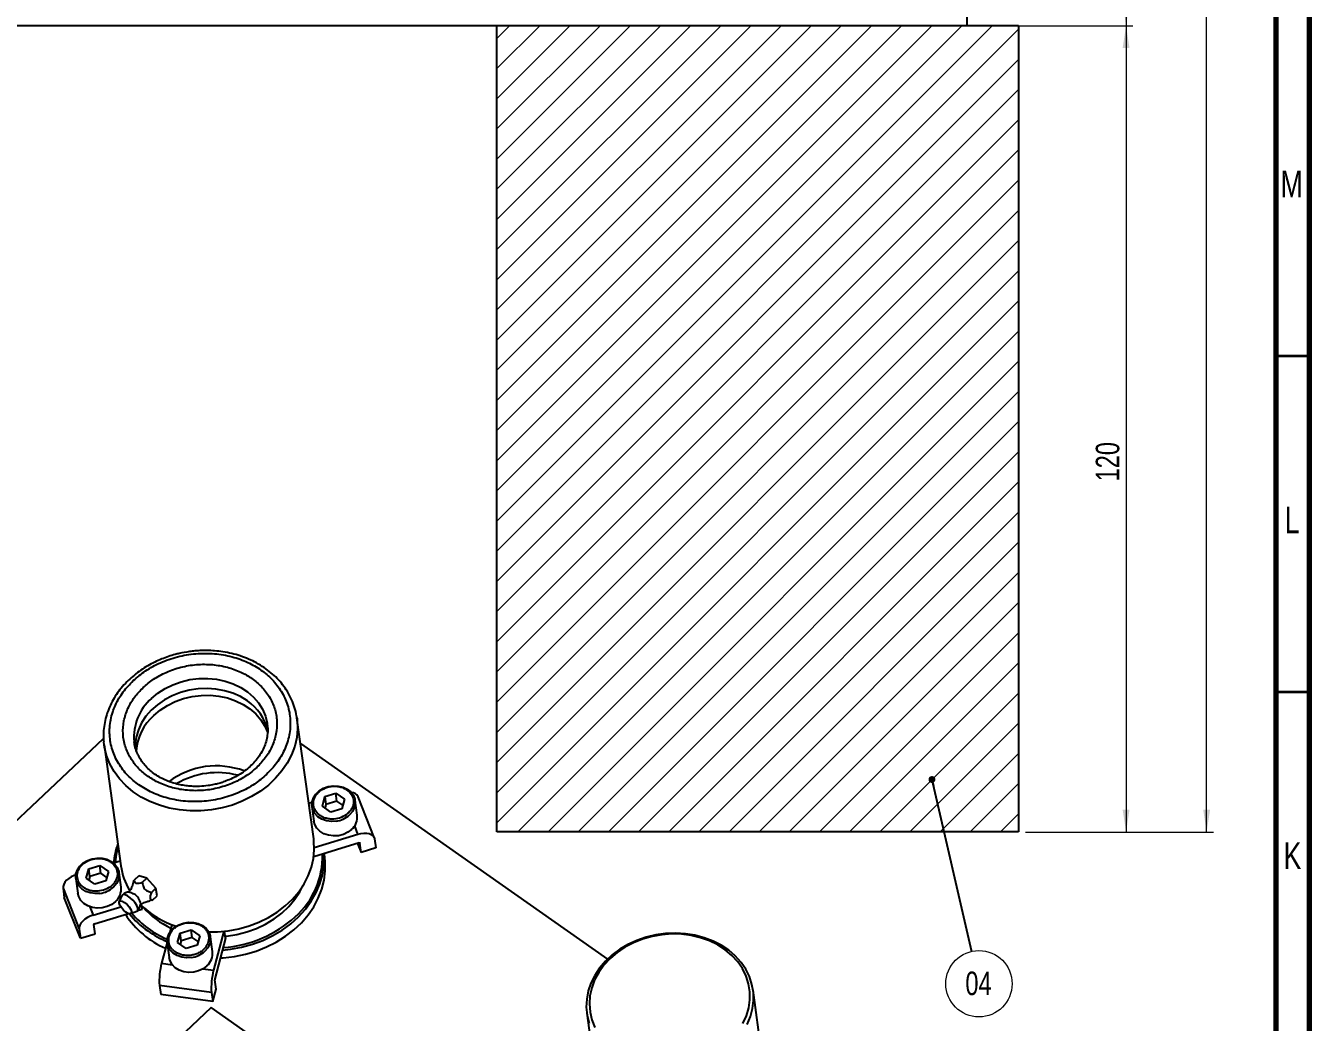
# Model space of a CAD drawing. Header units: millimetres. Extents: x 5 to 1495, y -1208 to 895.
# Drawn here: x 1303.8 to 1495, y 450.8 to 599.1 of the extents above; entities that cross this region are included whole.
import ezdxf

# ---------------------------------------------------------------- set-up
doc = ezdxf.new("R2010")
doc.units = ezdxf.units.MM
doc.styles.add('SLDTEXTSTYLE13', font='TXT', dxfattribs={"width": 0.75})
doc.dimstyles.new('SLDDIMSTYLE0', dxfattribs={"dimtxt": 3.5, "dimasz": 3.302, "dimexe": 0, "dimexo": 0.0625, "dimgap": 0.875, "dimtad": 1, "dimrnd": 1e-09, "dimzin": 12, "dimdsep": 46, "dimtxsty": 'SLDTEXTSTYLE13', "dimsah": 1, "dimcen": 0.09, "dimadec": 0, "dimazin": 3, "dimtfac": 1, "dimtofl": 0, "dimtmove": 0, "dimatfit": 3, "dimfxl": 1, "dimfrac": 2, "dimtolj": 1, "dimtzin": 12, "dimarcsym": 0})
doc.dimstyles.new('SLDDIMSTYLE2', dxfattribs={"dimtxt": 0.18, "dimasz": 1.016, "dimexe": 0, "dimexo": 0.0625, "dimgap": 0, "dimtad": 0, "dimtih": 1, "dimtoh": 1, "dimdec": 0, "dimrnd": 1e-09, "dimzin": 0, "dimdsep": 46, "dimtxsty": 'Standard', "dimblk1": 'DOT', "dimblk2": 'DOT', "dimsah": 1, "dimcen": 0.09, "dimadec": 0, "dimazin": 0, "dimtfac": 1.016, "dimtdec": 0, "dimtofl": 0, "dimtmove": 0, "dimatfit": 3, "dimldrblk": 'DOT', "dimfxl": 1, "dimfrac": 2, "dimtolj": 1, "dimtzin": 0, "dimarcsym": 0})

# ---------------------------------------------------------------- blocks, each defined once
blk = doc.blocks.new('_D_7')
at = {"color": 7, "linetype": 'Continuous', "lineweight": 18}
for p, q in [((1445.02, 659.12), (1468.71, 659.12)), ((1467.71, 659.12), (1467.71, 599.12)), ((965.02, 599.12), (1468.71, 599.12))]:
    blk.add_line(p, q, dxfattribs=at)
for points in [[(1467.71, 659.12), (1467.2, 655.82), (1468.22, 655.82)], [(1467.71, 599.12), (1468.22, 602.43), (1467.2, 602.43)]]:
    blk.add_solid(points, dxfattribs=at)
at = {"color": 7, "linetype": 'Continuous', "lineweight": 18, "insert": (1463.2, 627.24), "char_height": 3.5, "attachment_point": 1, "rotation": 90, "style": 'SLDTEXTSTYLE13'}
blk.add_mtext('60', dxfattribs=at)
blk = doc.blocks.new('_D_8')
at = {"color": 7, "linetype": 'Continuous', "lineweight": 18}
for p, q in [((1452.71, 599.12), (1468.71, 599.12)), ((1467.71, 599.12), (1467.71, 479.12)), ((1452.71, 479.12), (1468.71, 479.12))]:
    blk.add_line(p, q, dxfattribs=at)
for points in [[(1467.71, 599.12), (1467.2, 595.82), (1468.22, 595.82)], [(1467.71, 479.12), (1468.22, 482.43), (1467.2, 482.43)]]:
    blk.add_solid(points, dxfattribs=at)
at = {"color": 7, "linetype": 'Continuous', "lineweight": 18, "insert": (1463.2, 531.3), "char_height": 3.5, "attachment_point": 1, "rotation": 90, "style": 'SLDTEXTSTYLE13'}
blk.add_mtext('120', dxfattribs=at)
blk = doc.blocks.new('_D_9')
at = {"color": 7, "linetype": 'Continuous', "lineweight": 18}
for p, q in [((1445.02, 869.12), (1480.71, 869.12)), ((1479.71, 479.12), (1479.71, 869.12)), ((1452.71, 479.12), (1480.71, 479.12))]:
    blk.add_line(p, q, dxfattribs=at)
for points in [[(1479.71, 869.12), (1479.2, 865.82), (1480.22, 865.82)], [(1479.71, 479.12), (1480.22, 482.43), (1479.2, 482.43)]]:
    blk.add_solid(points, dxfattribs=at)
at = {"color": 7, "linetype": 'Continuous', "lineweight": 18, "insert": (1475.2, 692.37), "char_height": 3.5, "attachment_point": 1, "rotation": 90, "style": 'SLDTEXTSTYLE13'}
blk.add_mtext('390', dxfattribs=at)
blk = doc.blocks.new('SW_NOTE_4')
at = {"color": 0, "linetype": 'Continuous', "lineweight": 0}
blk.add_circle((1.11, -4.81), 4.94, dxfattribs=at)
at = {"color": 0, "linetype": 'Continuous', "lineweight": 0, "insert": (1.04, -3), "char_height": 3.5, "attachment_point": 2, "style": 'SLDTEXTSTYLE13'}
blk.add_mtext('04', dxfattribs=at)
blk = doc.blocks.new('_Dot')
at = {"color": 0, "linetype": 'ByBlock', "lineweight": -2}
blk.add_line((-0.5, 0), (-1, 0), dxfattribs=at)
at = {"color": 0, "linetype": 'ByBlock', "const_width": 0.5}
blk.add_lwpolyline([(-0.25, 0, 1), (0.25, 0, 1)], format="xyb", close=True, dxfattribs=at)

msp = doc.modelspace()

# ---------------------------------------------------------------- hatches: boundary and pattern name
at = {"linetype": 'Continuous', "lineweight": 18}
h = msp.add_hatch(dxfattribs=at)
h.set_pattern_fill('ANSI31', style=0)
h.paths.add_polyline_path([(1374.018, 479.124), (1451.708, 479.124), (1451.708, 599.124), (1374.018, 599.124)], flags=0)

# ---------------------------------------------------------------- linework, layer by layer
at = {"color": 7, "linetype": 'Continuous', "lineweight": 70}
for p, q in [((1495, 895), (1495, 5)), ((1490, 890), (1490, 10))]:
    msp.add_line(p, q, dxfattribs=at)
at = {"color": 7, "linetype": 'Continuous', "lineweight": 25}
for p, q in [((1444.018, 659.124), (1444.018, 599.124)), ((1444.018, 599.124), (1084.518, 599.124)), ((1374.018, 479.124), (1374.018, 599.124)), ((1451.708, 599.124), (1374.018, 599.124)), ((1451.708, 599.124), (1451.708, 479.124)), ((1339.825, 495.183), (1339.85, 494.977)), ((1346.734, 478.09), (1344.24, 496.089)), ((1344.24, 496.089), (1344.255, 495.97)), ((1177.974, 363.535), (1315.431, 493.013)), ((1315.514, 492.107), (1315.463, 492.559)), ((1315.514, 492.107), (1318.009, 474.108)), ((1320.009, 492.437), (1319.993, 492.558)), ((1344.763, 492.313), (1390.485, 460.206)), ((1348.027, 482.983), (1348.399, 484.381)), ((1348.399, 484.381), (1350.045, 484.884)), ((1348.399, 484.381), (1348.558, 483.229)), ((1350.204, 483.732), (1348.558, 483.229)), ((1350.045, 484.884), (1351.319, 483.989)), ((1350.204, 483.732), (1350.045, 484.884)), ((1351.086, 483.113), (1350.204, 483.732)), ((1351.319, 483.989), (1350.947, 482.591)), ((1353.212, 481.628), (1352.912, 483.788)), ((1355.751, 478.295), (1353.359, 484.37)), ((1346.477, 483.511), (1346.003, 483.366)), ((1346.474, 482.896), (1346.773, 480.736)), ((1349.301, 482.088), (1348.027, 482.983)), ((1348.558, 483.229), (1348.42, 482.707)), ((1350.947, 482.591), (1349.301, 482.088)), ((1346.825, 476.812), (1353.327, 478.798)), ((1355.799, 478.112), (1355.987, 476.759)), ((1451.708, 479.124), (1374.018, 479.124)), ((1353.506, 477.502), (1346.734, 475.433)), ((1353.273, 477.431), (1353.801, 476.091)), ((1353.801, 476.091), (1353.609, 477.473)), ((1355.987, 476.759), (1353.801, 476.091)), ((1313.237, 473.639), (1314.883, 474.142)), ((1314.883, 474.142), (1316.157, 473.247)), ((1315.043, 472.99), (1314.883, 474.142)), ((1317.915, 474.785), (1316.938, 474.487)), ((1348.372, 475.382), (1348.298, 475.911)), ((1312.865, 472.241), (1313.237, 473.639)), ((1314.14, 471.346), (1312.865, 472.241)), ((1313.397, 472.487), (1313.237, 473.639)), ((1313.397, 472.487), (1313.258, 471.965)), ((1315.043, 472.99), (1313.397, 472.487)), ((1315.924, 472.371), (1315.043, 472.99)), ((1316.157, 473.247), (1315.786, 471.849)), ((1318.05, 470.886), (1317.751, 473.046)), ((1320.673, 472.575), (1320, 471.941)), ((1321.879, 472.253), (1320.673, 472.575)), ((1321.879, 472.253), (1321.207, 471.619)), ((1323.248, 470.767), (1321.879, 472.253)), ((1309.407, 470.745), (1311.799, 464.67)), ((1309.407, 470.745), (1309.595, 469.392)), ((1311.312, 472.154), (1311.611, 469.994)), ((1315.786, 471.849), (1314.14, 471.346)), ((1319.828, 471.411), (1320, 471.941)), ((1323.248, 470.767), (1322.575, 470.133)), ((1323.409, 469.603), (1323.248, 470.767)), ((1311.987, 463.317), (1309.595, 469.392)), ((1318.18, 469.657), (1317.777, 468.769)), ((1322.736, 468.969), (1322.274, 468.87)), ((1322.736, 468.969), (1323.409, 469.603)), ((1313.888, 466.749), (1318.002, 468.006)), ((1314.068, 465.453), (1319.139, 467.002)), ((1319.471, 466.971), (1320.381, 467.32)), ((1320.517, 467.424), (1321.195, 467.631)), ((1321.195, 467.631), (1321.124, 468.146)), ((1311.799, 464.67), (1311.987, 463.317)), ((1314.173, 463.984), (1313.981, 465.367)), ((1325.615, 465.325), (1325.32, 464.214)), ((1326.848, 464.081), (1328.494, 464.584)), ((1328.494, 464.584), (1329.768, 463.689)), ((1328.654, 463.432), (1328.494, 464.584)), ((1311.987, 463.317), (1314.173, 463.984)), ((1324.913, 462.683), (1324.089, 459.586)), ((1326.476, 462.683), (1326.848, 464.081)), ((1327.751, 461.788), (1326.476, 462.683)), ((1327.008, 462.929), (1326.848, 464.081)), ((1327.008, 462.929), (1326.869, 462.408)), ((1328.654, 463.432), (1327.008, 462.929)), ((1329.535, 462.813), (1328.654, 463.432)), ((1329.768, 463.689), (1329.397, 462.291)), ((1331.661, 461.328), (1331.361, 463.488)), ((1333.368, 464.339), (1331.828, 458.547)), ((1333.617, 463.304), (1332.008, 457.251)), ((1333.617, 463.304), (1333.472, 464.35)), ((1324.923, 462.596), (1325.222, 460.436)), ((1329.397, 462.291), (1327.751, 461.788)), ((1332.186, 455.731), (1331.994, 457.113)), ((1331.505, 455.228), (1323.766, 456.267)), ((1323.766, 456.267), (1323.953, 454.913)), ((1331.505, 455.228), (1331.692, 453.875)), ((1331.692, 453.875), (1332.186, 455.731)), ((1415.423, 432.095), (1412.17, 455.566)), ((1331.692, 453.875), (1323.953, 454.913)), ((1331.484, 452.992), (1324.696, 446.598)), ((1390.342, 411.661), (1331.484, 452.992)), ((1387.407, 452.133), (1390.66, 428.663))]:
    msp.add_line(p, q, dxfattribs=at)
at = {"color": 7, "linetype": 'Continuous', "lineweight": 35}
for p, q in [((1490, 550), (1495, 550)), ((1490, 500), (1495, 500))]:
    msp.add_line(p, q, dxfattribs=at)
at = {"color": 8, "linetype": 'Continuous', "lineweight": 25}
for p, q in [((1353.327, 478.798), (1352.836, 480.043)), ((1353.609, 477.473), (1353.603, 477.488)), ((1313.398, 467.995), (1313.888, 466.749)), ((1324.089, 459.586), (1325.676, 459.373)), ((1330.242, 458.76), (1331.828, 458.547))]:
    msp.add_line(p, q, dxfattribs=at)
at = {"color": 8, "linetype": 'Continuous', "lineweight": 25, "flags": 128}
for points in [[(1322.557, 498.978), (1323.52, 499.777), (1324.596, 500.469), (1325.768, 501.042), (1327.013, 501.486), (1328.311, 501.793), (1329.637, 501.958), (1330.968, 501.977), (1332.28, 501.851), (1333.55, 501.581), (1334.755, 501.173), (1335.874, 500.633), (1336.887, 499.971), (1337.775, 499.199), (1338.523, 498.331), (1339.117, 497.383), (1339.548, 496.371), (1339.806, 495.313), (1339.825, 495.183)], [(1344.255, 495.97), (1344.277, 495.783), (1344.327, 494.482), (1344.201, 493.176), (1343.901, 491.882), (1343.431, 490.614), (1342.796, 489.389), (1342.005, 488.221), (1341.066, 487.124), (1339.992, 486.112), (1338.794, 485.197), (1337.489, 484.39), (1336.091, 483.701), (1334.618, 483.138), (1333.087, 482.708), (1331.517, 482.416), (1329.927, 482.266), (1328.337, 482.26), (1326.765, 482.397), (1325.232, 482.676), (1323.754, 483.095), (1322.351, 483.646), (1321.039, 484.325), (1319.835, 485.122), (1318.752, 486.028), (1317.804, 487.032), (1317.003, 488.122), (1316.359, 489.284), (1315.878, 490.505), (1315.567, 491.77), (1315.514, 492.107)]]:
    msp.add_lwpolyline(points, dxfattribs=at)
at = {"color": 7, "linetype": 'Continuous', "lineweight": 25, "flags": 128}
for points in [[(1336.855, 498.63), (1335.814, 499.262), (1334.671, 499.77), (1333.448, 500.145), (1332.165, 500.379), (1330.846, 500.469), (1329.514, 500.413), (1328.193, 500.213), (1326.906, 499.87), (1325.677, 499.393), (1324.528, 498.789), (1323.478, 498.069), (1322.547, 497.246), (1321.751, 496.335), (1321.105, 495.351), (1320.62, 494.313), (1320.304, 493.239), (1320.164, 492.148), (1320.161, 491.586)], [(1322.906, 496.463), (1323.868, 497.262), (1324.945, 497.954), (1326.116, 498.527), (1327.362, 498.971), (1328.659, 499.279), (1329.985, 499.443), (1331.316, 499.463), (1332.628, 499.336), (1333.898, 499.066), (1335.104, 498.658), (1336.223, 498.118), (1337.235, 497.456), (1338.123, 496.685), (1338.871, 495.817), (1339.466, 494.868), (1339.861, 493.96)], [(1350.06, 480.724), (1349.368, 480.688), (1348.633, 480.786), (1347.956, 481.023), (1347.372, 481.384), (1346.913, 481.851), (1346.605, 482.398), (1346.462, 482.997), (1346.494, 483.613), (1346.699, 484.216), (1347.064, 484.771), (1347.572, 485.249), (1348.194, 485.624), (1348.896, 485.876), (1349.642, 485.992), (1350.39, 485.965), (1351.101, 485.796), (1351.736, 485.495), (1352.261, 485.078), (1352.647, 484.568), (1352.874, 483.991), (1352.93, 483.379), (1352.811, 482.766), (1352.524, 482.183), (1352.084, 481.663), (1352.084, 481.663)], [(1352.383, 479.503), (1351.815, 479.074), (1351.148, 478.758), (1350.419, 478.572), (1349.667, 478.528), (1348.932, 478.627), (1348.255, 478.863), (1347.671, 479.224), (1347.213, 479.691), (1346.904, 480.239), (1346.773, 480.736)], [(1331.105, 464.252), (1332.422, 464.267), (1334.012, 464.417), (1335.582, 464.709), (1337.112, 465.139), (1338.586, 465.702), (1339.984, 466.391), (1341.289, 467.198), (1342.486, 468.113), (1343.561, 469.125), (1344.499, 470.222), (1345.291, 471.39), (1345.925, 472.615), (1346.395, 473.883), (1346.695, 475.177), (1346.821, 476.483), (1346.772, 477.784), (1346.734, 478.09)], [(1353.327, 478.798), (1353.775, 478.907), (1354.214, 478.959), (1354.626, 478.952), (1354.995, 478.886), (1355.308, 478.763), (1355.552, 478.588), (1355.718, 478.369), (1355.799, 478.112)], [(1317.617, 476.938), (1317.326, 475.76), (1317.168, 474.557)], [(1353.506, 477.502), (1353.525, 477.506), (1353.543, 477.509), (1353.56, 477.508), (1353.576, 477.506), (1353.589, 477.5), (1353.599, 477.493), (1353.606, 477.484), (1353.609, 477.473)], [(1314.898, 469.981), (1314.206, 469.946), (1313.471, 470.044), (1312.794, 470.281), (1312.21, 470.642), (1311.752, 471.109), (1311.443, 471.656), (1311.301, 472.255), (1311.332, 472.871), (1311.537, 473.474), (1311.903, 474.029), (1312.41, 474.507), (1313.032, 474.882), (1313.735, 475.134), (1314.48, 475.25), (1315.229, 475.223), (1315.94, 475.054), (1316.574, 474.753), (1317.099, 474.336), (1317.485, 473.825), (1317.712, 473.249), (1317.768, 472.637), (1317.649, 472.024), (1317.362, 471.441), (1316.922, 470.921), (1316.922, 470.921)], [(1332.836, 460.368), (1333.265, 460.394), (1334.931, 460.587), (1336.571, 460.923), (1338.169, 461.398), (1339.705, 462.007), (1341.163, 462.744), (1342.526, 463.599), (1343.778, 464.563), (1344.906, 465.625), (1345.896, 466.773), (1346.737, 467.994), (1347.42, 469.275), (1347.937, 470.6), (1348.283, 471.954), (1348.452, 473.324), (1348.444, 474.691), (1348.372, 475.382)], [(1333.151, 461.549), (1334.356, 461.677), (1336.005, 461.977), (1337.615, 462.418), (1339.168, 462.995), (1340.647, 463.7), (1342.035, 464.526), (1343.317, 465.464), (1344.477, 466.503), (1345.502, 467.63), (1346.382, 468.835), (1347.105, 470.102), (1347.664, 471.417), (1348.053, 472.766), (1348.267, 474.133), (1348.303, 475.502), (1348.28, 475.905)], [(1311.314, 472.764), (1311.055, 472.662), (1310.638, 472.453), (1310.262, 472.204), (1309.94, 471.927), (1309.685, 471.631), (1309.508, 471.327), (1309.414, 471.028), (1309.407, 470.745)], [(1333.58, 463.572), (1333.769, 463.594), (1335.29, 463.846), (1336.775, 464.237), (1338.206, 464.761), (1339.563, 465.414), (1340.83, 466.184), (1341.989, 467.064), (1343.026, 468.04), (1343.926, 469.101), (1344.679, 470.233), (1345.186, 471.218)], [(1317.222, 468.761), (1316.653, 468.331), (1315.986, 468.016), (1315.257, 467.83), (1314.505, 467.786), (1313.771, 467.885), (1313.093, 468.121), (1312.51, 468.482), (1312.051, 468.949), (1311.742, 469.497), (1311.611, 469.994)], [(1318.778, 467.201), (1318.418, 467.503), (1318.098, 467.869), (1317.866, 468.242), (1317.758, 468.567), (1317.79, 468.793), (1317.957, 468.887), (1318.234, 468.833), (1318.578, 468.641), (1318.938, 468.339), (1319.258, 467.974), (1319.489, 467.6), (1319.598, 467.275), (1319.566, 467.049), (1319.399, 466.955), (1319.122, 467.009), (1318.778, 467.201)], [(1320.381, 467.32), (1320.422, 467.34), (1320.541, 467.511), (1320.531, 467.795), (1320.393, 468.162), (1320.142, 468.571), (1319.805, 468.978), (1319.419, 469.34), (1319.026, 469.616), (1318.667, 469.777), (1318.383, 469.806), (1318.204, 469.7), (1318.18, 469.657)], [(1319.307, 470.179), (1319.568, 470.123), (1319.921, 469.926)], [(1313.888, 466.749), (1313.447, 466.587), (1313.03, 466.377), (1312.654, 466.129), (1312.332, 465.852), (1312.077, 465.556), (1311.9, 465.252), (1311.806, 464.953), (1311.799, 464.67)], [(1328.509, 460.424), (1327.817, 460.388), (1327.082, 460.487), (1326.405, 460.723), (1325.821, 461.084), (1325.362, 461.551), (1325.054, 462.099), (1324.911, 462.697), (1324.943, 463.314), (1325.148, 463.916), (1325.514, 464.471), (1326.021, 464.949), (1326.643, 465.324), (1327.346, 465.576), (1328.091, 465.692), (1328.84, 465.665), (1329.55, 465.496), (1330.185, 465.195), (1330.71, 464.778), (1331.096, 464.268), (1331.323, 463.691), (1331.379, 463.079), (1331.26, 462.466), (1330.973, 461.883), (1330.533, 461.363), (1330.533, 461.363)], [(1411.077, 458.691), (1410.374, 459.721), (1409.522, 460.669), (1408.534, 461.521), (1407.423, 462.266), (1406.204, 462.892), (1404.896, 463.391), (1403.516, 463.757), (1402.084, 463.983), (1400.619, 464.067), (1399.143, 464.008), (1397.675, 463.806), (1396.238, 463.464), (1394.85, 462.988), (1393.532, 462.383), (1392.301, 461.658), (1391.176, 460.824), (1390.171, 459.891), (1389.302, 458.874), (1388.579, 457.787), (1388.014, 456.644), (1387.615, 455.462), (1387.386, 454.257), (1387.331, 453.047), (1387.451, 451.847), (1387.745, 450.676)], [(1410.585, 458.785), (1409.881, 459.811), (1409.023, 460.752), (1408.024, 461.592), (1406.9, 462.319), (1405.668, 462.922), (1404.345, 463.392), (1402.954, 463.722), (1401.513, 463.906), (1400.046, 463.942), (1398.574, 463.83), (1397.12, 463.571), (1395.706, 463.168), (1394.353, 462.629), (1393.082, 461.961), (1391.912, 461.175), (1390.861, 460.281), (1389.944, 459.295), (1389.177, 458.231), (1388.569, 457.104), (1388.131, 455.932), (1387.869, 454.734), (1387.787, 453.526), (1387.886, 452.327), (1388.165, 451.156), (1388.62, 450.03)], [(1330.833, 459.203), (1330.264, 458.774), (1329.597, 458.458), (1328.868, 458.273), (1328.116, 458.228), (1327.382, 458.327), (1326.704, 458.563), (1326.12, 458.924), (1325.662, 459.391), (1325.353, 459.939), (1325.222, 460.436)], [(1410.645, 450.601), (1411.168, 451.752), (1411.519, 452.94), (1411.691, 454.145), (1411.683, 455.35), (1411.493, 456.538), (1411.125, 457.688), (1410.585, 458.785)], [(1411.3, 450.478), (1411.783, 451.642), (1412.098, 452.838), (1412.24, 454.047), (1412.207, 455.254), (1412, 456.442), (1411.621, 457.592), (1411.077, 458.691)]]:
    msp.add_lwpolyline(points, dxfattribs=at)
at = {"color": 8, "linetype": 'Continuous', "lineweight": 25}
for centre, radius, start, end in [((1327.625, 493.231), 7.662, 131.40837, 185.04539), ((1349.567, 484.435), 3.744, 277.55628, 312.23391), ((1314.406, 473.693), 3.744, 277.55628, 312.23391), ((1328.017, 464.135), 3.744, 277.55628, 312.23391)]:
    msp.add_arc(centre, radius, start, end, dxfattribs=at)
at = {"color": 7, "linetype": 'Continuous', "lineweight": 25}
for centre, radius, start, end in [((1332.685, 492.437), 7.466, 13.84928, 56.04397), ((1328.11, 490.617), 7.827, 131.6764, 175.97773), ((1332.23, 477.126), 11.834, 69.45382, 126.49628), ((1332.39, 475.964), 11.993, 75.32306, 120.29513), ((1352.309, 483.842), 1.176, 26.67694, 89.53981), ((1350.769, 481.356), 2.458, 311.06895, 6.35346), ((1328.013, 473.583), 11.105, 160.24613, 175.31854), ((1327.732, 475.474), 9.819, 187.99611, 211.01938), ((1336.131, 475.438), 11.9, 311.36405, 1.87218), ((1315.607, 470.614), 2.458, 311.06895, 6.35346), ((1319.35, 468.555), 1.625, 91.52613, 133.28792), ((1318.906, 468.102), 2.087, 8.60398, 60.89993), ((1319.35, 468.555), 1.625, 313.28792, 355.04971), ((1329.932, 474.131), 13.376, 212.88419, 246.9062), ((1329.366, 474.961), 12.871, 218.42513, 235.19092), ((1330.09, 475.84), 13.676, 220.09669, 247.79568), ((1330.387, 477.869), 13.427, 225.50049, 251.9987), ((1330.386, 475.655), 11.883, 220.63382, 245.63649), ((1331.966, 479.753), 17.892, 274.10154, 312.24435), ((1314.084, 465.35), 0.104, 98.86598, 170.85696), ((1330.715, 476.871), 15.21, 235.12416, 247.53775), ((1329.218, 461.056), 2.458, 311.06895, 6.35346), ((1333.801, 456.964), 10.059, 164.89318, 183.97513), ((1341.54, 455.926), 10.059, 164.89318, 183.97513), ((1332.412, 457.142), 0.419, 164.89318, 183.97513)]:
    msp.add_arc(centre, radius, start, end, dxfattribs=at)
for points, knots in [([(1328.232, 505.968), (1327.723, 505.885), (1327.007, 505.768), (1325.968, 505.507), (1325.092, 505.245), (1324.073, 504.869), (1323.038, 504.408), (1321.999, 503.855), (1320.983, 503.212), (1320.01, 502.482), (1319.097, 501.67), (1318.258, 500.782), (1317.506, 499.823), (1316.853, 498.8), (1316.309, 497.72), (1315.884, 496.592), (1315.584, 495.423), (1315.43, 494.225), (1315.393, 493.268), (1315.46, 492.722), (1315.478, 492.577)], [0, 0, 0, 0, 0.0700501, 0.0985899, 0.1459001, 0.1949935, 0.2476126, 0.3024753, 0.3590738, 0.417014, 0.4760308, 0.5359448, 0.5966412, 0.6580553, 0.7201652, 0.7829874, 0.8465758, 0.9110207, 0.9764471, 1, 1, 1, 1]), ([(1319.865, 501.649), (1320.451, 502.148), (1321.657, 503.176), (1323.514, 504.171), (1325.146, 504.819), (1326.897, 505.345), (1329.19, 505.732), (1331.505, 505.728), (1333.296, 505.495), (1334.987, 505.125), (1336.919, 504.43), (1338.927, 503.274), (1340.626, 501.827), (1341.753, 500.374), (1342.45, 499.067), (1342.994, 497.659), (1343.337, 495.798), (1343.2, 493.896), (1342.816, 492.411), (1342.265, 491.003), (1341.326, 489.364), (1340.251, 488.243), (1339.729, 487.699)], [0, 0, 0, 0, 0.0582388, 0.119966, 0.1521572, 0.1843421, 0.25, 0.3156579, 0.347849, 0.380034, 0.4417612, 0.5, 0.5582388, 0.619966, 0.6521572, 0.6843421, 0.75, 0.8156579, 0.847849, 0.880034, 0.9417612, 1, 1, 1, 1]), ([(1344.238, 495.964), (1344.224, 496.114), (1344.17, 496.682), (1343.914, 497.654), (1343.463, 498.87), (1342.856, 500.007), (1342.131, 501.048), (1341.313, 501.985), (1340.385, 502.842), (1339.359, 503.613), (1338.246, 504.29), (1337.06, 504.866), (1335.816, 505.338), (1334.535, 505.7), (1333.251, 505.95), (1332.032, 506.091), (1330.963, 506.14), (1329.984, 506.129), (1329.098, 506.076), (1328.501, 506.001), (1328.232, 505.968)], [0, 0, 0, 0, 0.023556, 0.0893244, 0.156517, 0.2252935, 0.2873636, 0.3494829, 0.4116089, 0.473688, 0.5356459, 0.5973779, 0.6587199, 0.7193741, 0.7786924, 0.834873, 0.8830803, 0.9207173, 0.9642598, 1, 1, 1, 1]), ([(1321.334, 500.617), (1321.833, 501.042), (1322.862, 501.918), (1324.775, 502.945), (1326.942, 503.703), (1329.28, 504.096), (1331.252, 504.092), (1332.779, 503.894), (1334.219, 503.579), (1335.865, 502.986), (1337.577, 502.002), (1339.024, 500.768), (1340.187, 499.27), (1340.985, 497.528), (1341.334, 495.632), (1341.218, 494.011), (1340.89, 492.746), (1340.421, 491.546), (1339.62, 490.15), (1338.705, 489.195), (1338.26, 488.731)], [0, 0, 0, 0, 0.0582484, 0.1199858, 0.18429, 0.2499587, 0.3156275, 0.3478172, 0.3800142, 0.4417516, 0.5, 0.5582484, 0.6199858, 0.68429, 0.7499587, 0.8156275, 0.8478172, 0.8800142, 0.9417516, 1, 1, 1, 1]), ([(1320.718, 486.121), (1320.141, 486.574), (1318.954, 487.507), (1317.844, 488.976), (1317.144, 490.28), (1316.601, 491.689), (1316.258, 493.55), (1316.394, 495.452), (1316.779, 496.937), (1317.329, 498.345), (1318.269, 499.984), (1319.343, 501.104), (1319.865, 501.649)], [0, 0, 0, 0, 0.11647756, 0.23993208, 0.30431435, 0.36868419, 0.5, 0.63131581, 0.69569808, 0.76006792, 0.88352244, 1, 1, 1, 1]), ([(1322.061, 487.387), (1321.57, 487.773), (1320.558, 488.568), (1319.411, 490.081), (1318.608, 491.819), (1318.261, 493.717), (1318.377, 495.336), (1318.705, 496.602), (1319.173, 497.802), (1319.974, 499.198), (1320.89, 500.153), (1321.334, 500.617)], [0, 0, 0, 0, 0.1164968, 0.2399717, 0.3685799, 0.4999174, 0.6312549, 0.6956343, 0.7600283, 0.8835032, 1, 1, 1, 1]), ([(1339.829, 494.991), (1339.85, 494.834), (1339.914, 494.345), (1339.852, 493.538), (1339.66, 492.588), (1339.335, 491.687), (1338.887, 490.819), (1338.322, 489.994), (1337.648, 489.224), (1336.878, 488.517), (1336.028, 487.887), (1335.121, 487.344), (1334.201, 486.902), (1333.364, 486.582), (1332.595, 486.348), (1331.835, 486.16), (1331.289, 486.073), (1330.996, 486.026)], [0, 0, 0, 0, 0.0402274, 0.1259082, 0.2035278, 0.2801041, 0.3557062, 0.4304675, 0.5044882, 0.5777715, 0.6501408, 0.7210406, 0.7888463, 0.8503199, 0.8944263, 0.9434253, 1, 1, 1, 1]), ([(1330.996, 486.026), (1330.577, 485.98), (1329.987, 485.914), (1329.112, 485.902), (1328.365, 485.929), (1327.488, 486.025), (1326.588, 486.193), (1325.678, 486.442), (1324.784, 486.773), (1323.924, 487.186), (1323.115, 487.679), (1322.371, 488.25), (1321.704, 488.894), (1321.126, 489.608), (1320.645, 490.389), (1320.282, 491.235), (1320.064, 491.962), (1320.025, 492.412), (1320.013, 492.551)], [0, 0, 0, 0, 0.0782701, 0.1103273, 0.163404, 0.2184498, 0.2774085, 0.3388427, 0.4022128, 0.4671372, 0.5334188, 0.6010074, 0.6699844, 0.7405547, 0.8130328, 0.887812, 0.9652946, 1, 1, 1, 1]), ([(1339.729, 487.699), (1339.144, 487.2), (1337.937, 486.172), (1336.081, 485.177), (1334.448, 484.529), (1332.697, 484.003), (1330.404, 483.616), (1328.09, 483.621), (1326.298, 483.853), (1324.609, 484.225), (1322.661, 484.904), (1321.353, 485.724), (1320.718, 486.121)], [0, 0, 0, 0, 0.1164776, 0.2399321, 0.3043144, 0.3686842, 0.5, 0.6313158, 0.6956981, 0.7600679, 0.8835224, 1, 1, 1, 1]), ([(1338.26, 488.731), (1337.761, 488.306), (1336.732, 487.43), (1334.82, 486.402), (1332.652, 485.645), (1330.315, 485.252), (1328.343, 485.256), (1326.815, 485.453), (1325.377, 485.771), (1323.716, 486.35), (1322.602, 487.048), (1322.061, 487.387)], [0, 0, 0, 0, 0.1164968, 0.2399717, 0.3685799, 0.4999174, 0.6312549, 0.6956343, 0.7600283, 0.8835032, 1, 1, 1, 1]), ([(1346.822, 482.615), (1346.747, 482.915), (1346.631, 483.377), (1346.776, 484.019), (1346.999, 484.499), (1347.34, 484.934), (1347.891, 485.423), (1348.424, 485.638), (1348.77, 485.779)], [0, 0, 0, 0, 0.2394568, 0.3683607, 0.5, 0.6316393, 0.7605432, 1, 1, 1, 1]), ([(1348.77, 485.779), (1349.141, 485.858), (1349.711, 485.979), (1350.488, 485.896), (1351.06, 485.739), (1351.575, 485.485), (1352.13, 485.057), (1352.593, 484.378), (1352.706, 483.593), (1352.572, 482.954), (1352.346, 482.473), (1352.007, 482.038), (1351.455, 481.549), (1350.922, 481.334), (1350.576, 481.193)], [0, 0, 0, 0, 0.1197284, 0.1841803, 0.25, 0.3158197, 0.3802716, 0.5, 0.6197284, 0.6841803, 0.75, 0.8158197, 0.8802716, 1, 1, 1, 1]), ([(1350.576, 481.193), (1350.205, 481.115), (1349.635, 480.993), (1348.858, 481.076), (1348.285, 481.233), (1347.773, 481.487), (1347.207, 481.913), (1346.974, 482.338), (1346.822, 482.615)], [0, 0, 0, 0, 0.2394568, 0.3683607, 0.5, 0.6316393, 0.7605432, 1, 1, 1, 1]), ([(1315.414, 470.451), (1315.043, 470.372), (1314.473, 470.251), (1313.697, 470.334), (1313.124, 470.491), (1312.609, 470.745), (1312.055, 471.173), (1311.592, 471.852), (1311.478, 472.637), (1311.612, 473.276), (1311.838, 473.757), (1312.178, 474.192), (1312.729, 474.681), (1313.262, 474.896), (1313.609, 475.037)], [0, 0, 0, 0, 0.1197284, 0.1841803, 0.25, 0.3158197, 0.3802716, 0.5, 0.6197284, 0.6841803, 0.75, 0.8158197, 0.8802716, 1, 1, 1, 1]), ([(1313.609, 475.037), (1313.979, 475.115), (1314.55, 475.237), (1315.326, 475.154), (1315.899, 474.997), (1316.412, 474.743), (1316.977, 474.317), (1317.211, 473.892), (1317.362, 473.615)], [0, 0, 0, 0, 0.2394568, 0.3683607, 0.5, 0.6316393, 0.7605432, 1, 1, 1, 1]), ([(1317.362, 473.615), (1317.438, 473.315), (1317.554, 472.853), (1317.409, 472.211), (1317.185, 471.731), (1316.845, 471.296), (1316.294, 470.807), (1315.761, 470.592), (1315.414, 470.451)], [0, 0, 0, 0, 0.2394568, 0.3683607, 0.5, 0.6316393, 0.7605432, 1, 1, 1, 1]), ([(1319.816, 471.415), (1319.777, 471.276), (1319.686, 470.951), (1319.45, 470.49), (1319.212, 470.223), (1319.117, 470.117)], [0, 0, 0, 0, 0.3108491, 0.7260912, 1, 1, 1, 1]), ([(1320, 471.941), (1320.025, 471.829), (1320.064, 471.658), (1320.252, 471.502), (1320.547, 471.469), (1320.888, 471.536), (1321.127, 471.598), (1321.207, 471.619)], [0, 0, 0, 0, 0.3059355, 0.4679081, 0.6311037, 0.8764843, 1, 1, 1, 1]), ([(1321.207, 471.619), (1321.247, 471.398), (1321.309, 471.061), (1321.533, 470.64), (1321.863, 470.359), (1322.232, 470.224), (1322.489, 470.156), (1322.575, 470.133)], [0, 0, 0, 0, 0.3059355, 0.4679081, 0.6311037, 0.8764843, 1, 1, 1, 1]), ([(1320.897, 468.227), (1320.987, 468.301), (1321.263, 468.529), (1321.755, 468.747), (1322.121, 468.824), (1322.277, 468.857)], [0, 0, 0, 0, 0.2176945, 0.6669662, 1, 1, 1, 1]), ([(1322.575, 470.133), (1322.51, 469.96), (1322.403, 469.678), (1322.353, 469.396), (1322.365, 469.218), (1322.457, 469.04), (1322.625, 468.997), (1322.736, 468.969)], [0, 0, 0, 0, 0.2789929, 0.4538406, 0.5003217, 0.6699579, 1, 1, 1, 1]), ([(1325.202, 463.578), (1325.322, 463.877), (1325.507, 464.338), (1326.021, 464.853), (1326.501, 465.19), (1327.052, 465.44), (1327.812, 465.65), (1328.39, 465.624), (1328.766, 465.607)], [0, 0, 0, 0, 0.2394568, 0.3683607, 0.5, 0.6316393, 0.7605432, 1, 1, 1, 1]), ([(1328.766, 465.607), (1329.125, 465.525), (1329.677, 465.4), (1330.276, 465.007), (1330.661, 464.631), (1330.935, 464.193), (1331.149, 463.58), (1331.085, 463.104), (1331.043, 462.794)], [0, 0, 0, 0, 0.2394568, 0.3683607, 0.5, 0.6316393, 0.7605432, 1, 1, 1, 1]), ([(1331.043, 462.794), (1330.923, 462.495), (1330.738, 462.034), (1330.224, 461.52), (1329.744, 461.183), (1329.193, 460.931), (1328.435, 460.73), (1327.463, 460.707), (1326.57, 460.98), (1325.968, 461.364), (1325.584, 461.741), (1325.31, 462.179), (1325.095, 462.792), (1325.16, 463.268), (1325.202, 463.578)], [0, 0, 0, 0, 0.1197284, 0.1841803, 0.25, 0.3158197, 0.3802716, 0.5, 0.6197284, 0.6841803, 0.75, 0.8158197, 0.8802716, 1, 1, 1, 1])]:
    msp.add_open_spline(points, degree=3, knots=knots, dxfattribs=at)

# ---------------------------------------------------------------- block references
at = {"color": 7, "linetype": 'Continuous', "lineweight": 0}
msp.add_blockref('SW_NOTE_4', (1444.694, 461.343), dxfattribs=at)

# ---------------------------------------------------------------- texts
at = {"color": 7, "linetype": 'Continuous', "lineweight": 0, "char_height": 3.969, "attachment_point": 2, "style": 'SLDTEXTSTYLE13'}
for s, insert in [('M', (1492.362, 577.56)), ('L', (1492.455, 527.56)), ('K', (1492.489, 477.56))]:
    msp.add_mtext(s, dxfattribs=dict(at, insert=insert))

# ---------------------------------------------------------------- dimensions: what is measured, and where the dimension line sits
at = {"color": 7, "linetype": 'Continuous', "lineweight": 18}
for base, p1, p2, picture, middle in [((1479.708, 869.124), (1451.708, 479.124), (1444.018, 869.124), '_D_9', (1479.708, 696.251)), ((1467.708, 599.124), (1444.018, 659.124), (964.018, 599.124), '_D_7', (1467.708, 629.822)), ((1467.708, 479.124), (1451.708, 599.124), (1451.708, 479.124), '_D_8', (1467.708, 535.183))]:
    dim = msp.add_linear_dim(base=base, p1=p1, p2=p2, angle=90, dimstyle='SLDDIMSTYLE0', dxfattribs=at)
    dim.commit()
    dim.dimension.update_dxf_attribs({"geometry": picture, "text_midpoint": middle, "dimtype": 160})

# ---------------------------------------------------------------- leaders
at = {"color": 7, "linetype": 'Continuous', "lineweight": 0}
msp.add_leader([(1438.797, 486.932), (1444.694, 461.343)], dimstyle='SLDDIMSTYLE2', dxfattribs=at)

doc.saveas('drawing.dxf')
